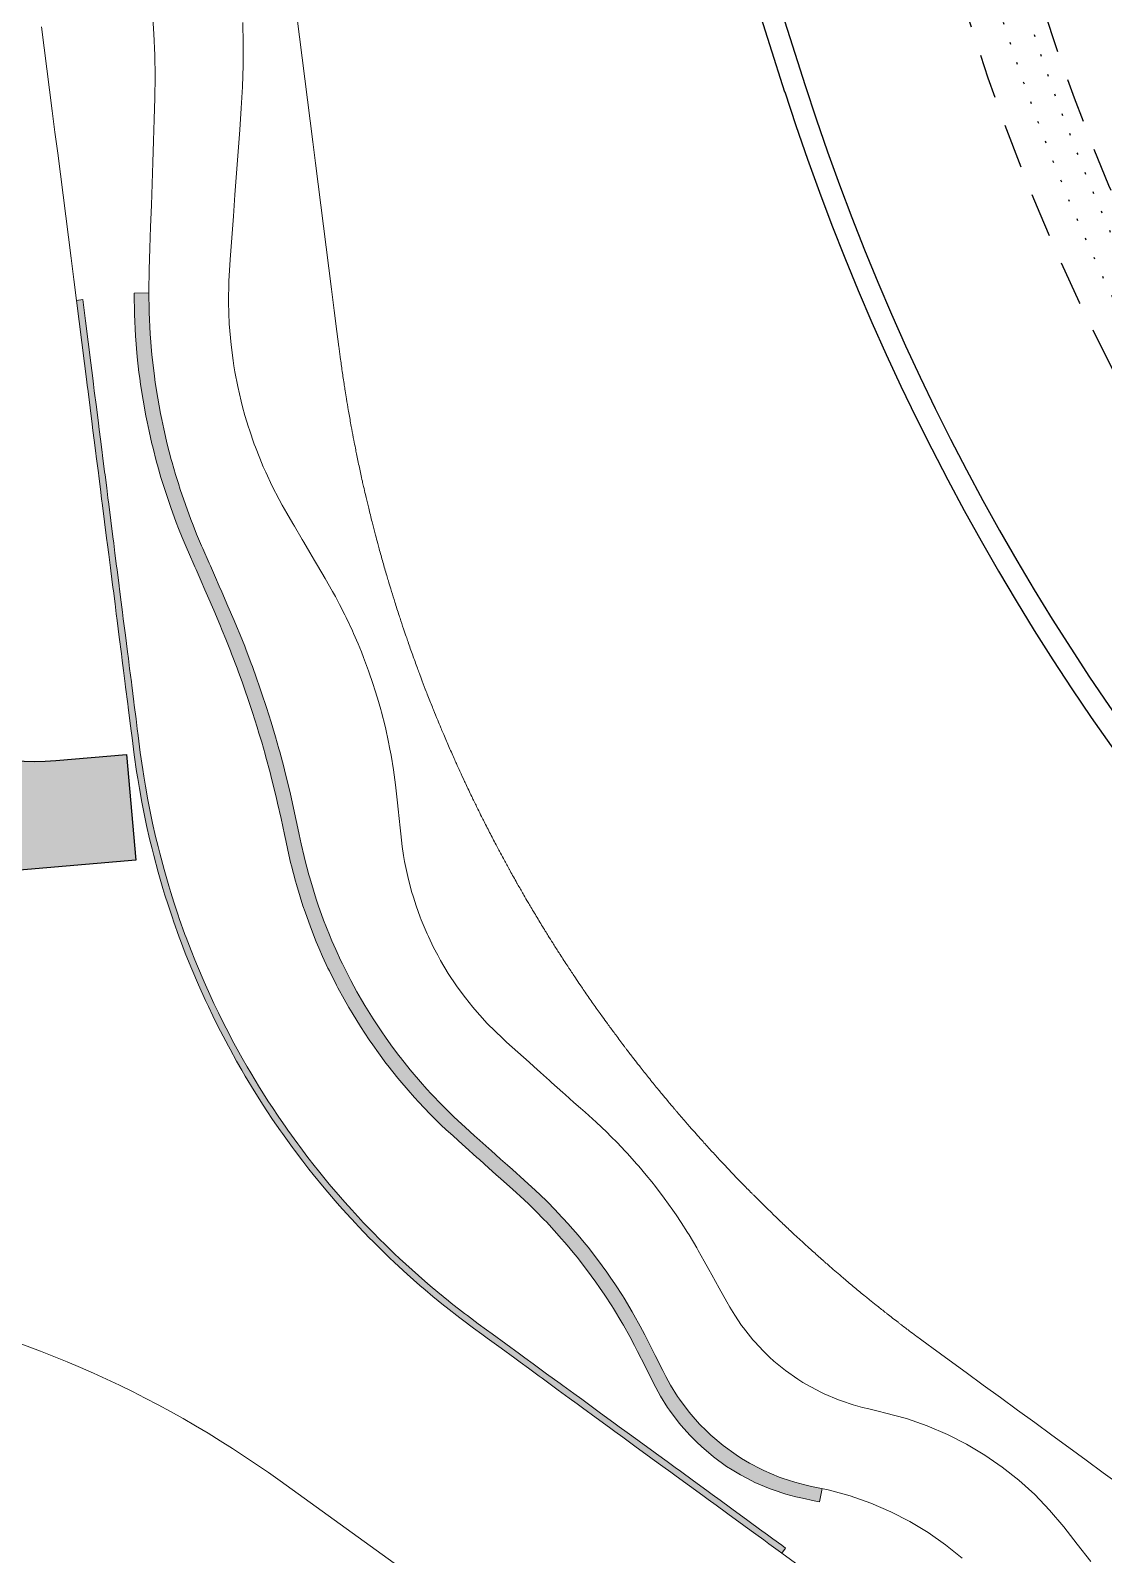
# Model space of a CAD drawing. Header units: metres. Extents: x 305482 to 305978, y 6275861 to 6276842.
# Drawn here: x 305807.2 to 305857.8, y 6276587.9 to 6276659.7 of the extents above; entities that cross this region are included whole.
import ezdxf

# ---------------------------------------------------------------- set-up
doc = ezdxf.new("R2010")
doc.units = ezdxf.units.M
doc.header["$LTSCALE"] = 0.7
doc.linetypes.add('Dash', pattern=[5, 3, -2])
doc.linetypes.add('DOT', pattern=[6.35, 0, -6.35])
for name, color, linetype in [('_User Miscellaneous10', 8, 'Continuous'), ('_User Miscellaneous3', 11, 'Continuous'), ('_User Miscellaneous9', 8, 'Continuous'), ('Cadastre Developer_SP_NEW', 4, 'Continuous'), ('Cadastre Roads_SP_NEW', 8, 'Continuous')]:
    doc.layers.add(name, color=color, linetype=linetype)

msp = doc.modelspace()

# ---------------------------------------------------------------- hatches: boundary and pattern name
at = {"layer": '_User Miscellaneous10'}
h = msp.add_hatch(color=256, dxfattribs=at)
h.dxf.hatch_style = 1
h.paths.add_polyline_path([(305812.724, 6276623.324), (305812.693, 6276623.482), (305812.579, 6276624.115), (305812.501, 6276624.592), (305812.451, 6276624.91), (305812.339, 6276625.708), (305812.238, 6276626.505), (305812.197, 6276626.824), (305812.137, 6276627.3), (305812.056, 6276627.933), (305812.036, 6276628.092), (305811.936, 6276628.88), (305811.916, 6276629.038), (305811.836, 6276629.666), (305811.776, 6276630.137), (305811.736, 6276630.45), (305811.636, 6276631.231), (305811.537, 6276632.01), (305811.498, 6276632.32), (305811.439, 6276632.786), (305811.36, 6276633.406), (305811.34, 6276633.561), (305811.242, 6276634.334), (305811.222, 6276634.488), (305811.144, 6276635.105), (305811.085, 6276635.567), (305811.046, 6276635.875), (305810.948, 6276636.643), (305810.85, 6276637.411), (305810.811, 6276637.717), (305810.753, 6276638.177), (305810.675, 6276638.789), (305810.655, 6276638.942), (305810.558, 6276639.706), (305810.539, 6276639.859), (305810.461, 6276640.47), (305810.403, 6276640.928), (305810.364, 6276641.233), (305810.267, 6276641.996), (305810.17, 6276642.758), (305810.131, 6276643.063), (305810.095, 6276643.346), (305810.002, 6276644.075), (305809.876, 6276645.067), (305809.75, 6276646.059), (305809.624, 6276647.051), (305809.326, 6276647.013), (305809.452, 6276646.021), (305809.578, 6276645.029), (305809.705, 6276644.037), (305809.797, 6276643.308), (305809.833, 6276643.024), (305809.872, 6276642.718), (305809.97, 6276641.953), (305810.067, 6276641.187), (305810.106, 6276640.881), (305810.165, 6276640.421), (305810.243, 6276639.808), (305810.262, 6276639.655), (305810.36, 6276638.888), (305810.379, 6276638.734), (305810.458, 6276638.12), (305810.516, 6276637.658), (305810.555, 6276637.351), (305810.653, 6276636.581), (305810.751, 6276635.809), (305810.791, 6276635.5), (305810.85, 6276635.037), (305810.929, 6276634.417), (305810.948, 6276634.263), (305811.047, 6276633.487), (305811.067, 6276633.331), (305811.146, 6276632.709), (305811.205, 6276632.242), (305811.245, 6276631.929), (305811.345, 6276631.148), (305811.444, 6276630.364), (305811.484, 6276630.05), (305811.544, 6276629.578), (305811.625, 6276628.947), (305811.645, 6276628.789), (305811.746, 6276627.997), (305811.766, 6276627.838), (305811.847, 6276627.202), (305811.907, 6276626.724), (305811.948, 6276626.405), (305812.05, 6276625.604), (305812.164, 6276624.804), (305812.214, 6276624.485), (305812.294, 6276624.007), (305812.409, 6276623.371), (305812.439, 6276623.213), (305812.601, 6276622.422), (305812.635, 6276622.264), (305812.779, 6276621.634), (305812.893, 6276621.163), (305812.972, 6276620.85), (305813.181, 6276620.071), (305813.406, 6276619.296), (305813.5, 6276618.987), (305813.647, 6276618.526), (305813.85, 6276617.914), (305813.902, 6276617.761), (305814.173, 6276617.001), (305814.23, 6276616.85), (305814.46, 6276616.247), (305814.639, 6276615.798), (305814.761, 6276615.499), (305815.078, 6276614.758), (305815.409, 6276614.023), (305815.546, 6276613.731), (305815.755, 6276613.295), (305816.043, 6276612.717), (305816.116, 6276612.574), (305816.491, 6276611.86), (305816.568, 6276611.718), (305816.88, 6276611.154), (305817.121, 6276610.734), (305817.284, 6276610.456), (305817.702, 6276609.767), (305818.133, 6276609.086), (305818.309, 6276608.816), (305818.578, 6276608.413), (305818.944, 6276607.882), (305819.036, 6276607.75), (305819.508, 6276607.096), (305819.604, 6276606.967), (305819.993, 6276606.452), (305820.29, 6276606.07), (305820.491, 6276605.818), (305821.001, 6276605.194), (305821.524, 6276604.58), (305821.737, 6276604.337), (305822.06, 6276603.977), (305822.497, 6276603.502), (305822.607, 6276603.384), (305823.167, 6276602.803), (305823.28, 6276602.688), (305823.738, 6276602.233), (305824.086, 6276601.896), (305824.32, 6276601.674), (305824.914, 6276601.128), (305825.519, 6276600.593), (305825.764, 6276600.383), (305826.135, 6276600.071), (305826.635, 6276599.662), (305826.761, 6276599.56), (305827.397, 6276599.063), (305827.526, 6276598.965), (305828.044, 6276598.579), (305828.435, 6276598.293), (305828.696, 6276598.103), (305829.345, 6276597.629), (305829.992, 6276597.157), (305830.25, 6276596.969), (305830.636, 6276596.687), (305831.15, 6276596.312), (305831.278, 6276596.218), (305831.919, 6276595.751), (305832.046, 6276595.658), (305832.557, 6276595.285), (305832.939, 6276595.007), (305833.193, 6276594.821), (305833.828, 6276594.358), (305834.461, 6276593.896), (305834.714, 6276593.712), (305835.093, 6276593.435), (305835.597, 6276593.067), (305835.723, 6276592.975), (305836.352, 6276592.516), (305836.478, 6276592.424), (305836.98, 6276592.058), (305837.356, 6276591.783), (305837.607, 6276591.6), (305838.233, 6276591.144), (305838.858, 6276590.687), (305839.108, 6276590.505), (305839.483, 6276590.231), (305839.982, 6276589.867), (305840.107, 6276589.776), (305840.731, 6276589.321), (305840.856, 6276589.23), (305841.354, 6276588.866), (305841.728, 6276588.593), (305841.978, 6276588.411), (305842.405, 6276588.1), (305842.586, 6276587.967), (305842.763, 6276588.209), (305842.582, 6276588.342), (305842.156, 6276588.652), (305841.908, 6276588.834), (305841.535, 6276589.106), (305841.038, 6276589.468), (305840.914, 6276589.559), (305840.293, 6276590.012), (305840.168, 6276590.103), (305839.671, 6276590.466), (305839.297, 6276590.738), (305839.048, 6276590.92), (305838.425, 6276591.375), (305837.802, 6276591.83), (305837.552, 6276592.012), (305837.177, 6276592.286), (305836.676, 6276592.651), (305836.551, 6276592.742), (305835.925, 6276593.199), (305835.799, 6276593.291), (305835.297, 6276593.658), (305834.919, 6276593.933), (305834.667, 6276594.117), (305834.037, 6276594.577), (305833.404, 6276595.039), (305833.151, 6276595.223), (305832.77, 6276595.501), (305832.262, 6276595.872), (305832.134, 6276595.965), (305831.496, 6276596.431), (305831.369, 6276596.524), (305830.857, 6276596.897), (305830.472, 6276597.178), (305830.215, 6276597.366), (305829.57, 6276597.836), (305828.923, 6276598.308), (305828.664, 6276598.497), (305828.274, 6276598.782), (305827.757, 6276599.166), (305827.629, 6276599.264), (305826.994, 6276599.759), (305826.868, 6276599.859), (305826.369, 6276600.266), (305825.999, 6276600.577), (305825.755, 6276600.786), (305825.151, 6276601.318), (305824.559, 6276601.862), (305824.325, 6276602.083), (305823.978, 6276602.418), (305823.521, 6276602.871), (305823.408, 6276602.985), (305822.85, 6276603.564), (305822.74, 6276603.681), (305822.304, 6276604.154), (305821.982, 6276604.513), (305821.77, 6276604.755), (305821.248, 6276605.366), (305820.739, 6276605.988), (305820.539, 6276606.24), (305820.243, 6276606.62), (305819.855, 6276607.132), (305819.759, 6276607.262), (305819.289, 6276607.913), (305819.196, 6276608.044), (305818.832, 6276608.574), (305818.564, 6276608.974), (305818.388, 6276609.243), (305817.958, 6276609.922), (305817.542, 6276610.609), (305817.38, 6276610.886), (305817.14, 6276611.304), (305816.829, 6276611.866), (305816.752, 6276612.008), (305816.379, 6276612.719), (305816.306, 6276612.862), (305816.019, 6276613.437), (305815.811, 6276613.872), (305815.675, 6276614.163), (305815.345, 6276614.896), (305815.03, 6276615.635), (305814.908, 6276615.932), (305814.73, 6276616.38), (305814.501, 6276616.981), (305814.445, 6276617.132), (305814.175, 6276617.889), (305814.123, 6276618.041), (305813.921, 6276618.652), (305813.776, 6276619.112), (305813.682, 6276619.419), (305813.459, 6276620.192), (305813.252, 6276620.969), (305813.173, 6276621.281), (305813.06, 6276621.75), (305812.918, 6276622.378), (305812.884, 6276622.535)])
h = msp.add_hatch(color=256, dxfattribs=at)
h.dxf.hatch_style = 1
h.paths.add_polyline_path([(305818.715, 6276626.442), (305818.59, 6276626.862), (305818.506, 6276627.14), (305818.287, 6276627.834), (305818.058, 6276628.524), (305817.964, 6276628.799), (305817.82, 6276629.211), (305817.622, 6276629.758), (305817.571, 6276629.894), (305817.312, 6276630.575), (305817.259, 6276630.711), (305817.043, 6276631.253), (305816.876, 6276631.659), (305816.763, 6276631.929), (305816.472, 6276632.604), (305816.176, 6276633.28), (305816.058, 6276633.55), (305815.88, 6276633.957), (305815.642, 6276634.5), (305815.583, 6276634.636), (305815.284, 6276635.317), (305815.225, 6276635.454), (305814.993, 6276636.003), (305814.826, 6276636.417), (305814.718, 6276636.695), (305814.462, 6276637.393), (305814.222, 6276638.096), (305814.132, 6276638.379), (305814.001, 6276638.805), (305813.836, 6276639.375), (305813.797, 6276639.518), (305813.611, 6276640.236), (305813.575, 6276640.38), (305813.442, 6276640.959), (305813.35, 6276641.394), (305813.292, 6276641.684), (305813.16, 6276642.414), (305813.045, 6276643.146), (305813.005, 6276643.439), (305812.97, 6276643.712), (305812.888, 6276644.442), (305812.806, 6276645.44), (305812.757, 6276646.442), (305812.743, 6276647.37), (305812.047, 6276647.36), (305812.062, 6276646.354), (305812.111, 6276645.352), (305812.194, 6276644.354), (305812.275, 6276643.624), (305812.311, 6276643.348), (305812.352, 6276643.052), (305812.467, 6276642.314), (305812.6, 6276641.578), (305812.658, 6276641.284), (305812.751, 6276640.845), (305812.886, 6276640.262), (305812.921, 6276640.117), (305813.108, 6276639.392), (305813.148, 6276639.248), (305813.313, 6276638.672), (305813.445, 6276638.242), (305813.536, 6276637.957), (305813.777, 6276637.247), (305814.035, 6276636.542), (305814.143, 6276636.262), (305814.311, 6276635.844), (305814.544, 6276635.29), (305814.604, 6276635.152), (305814.904, 6276634.464), (305814.964, 6276634.327), (305815.203, 6276633.778), (305815.382, 6276633.368), (305815.501, 6276633.095), (305815.798, 6276632.413), (305816.091, 6276631.732), (305816.205, 6276631.459), (305816.373, 6276631.049), (305816.591, 6276630.502), (305816.645, 6276630.364), (305816.905, 6276629.678), (305816.956, 6276629.54), (305817.156, 6276628.988), (305817.302, 6276628.573), (305817.397, 6276628.295), (305817.628, 6276627.599), (305817.849, 6276626.898), (305817.934, 6276626.617), (305818.06, 6276626.194), (305818.222, 6276625.627), (305818.262, 6276625.484), (305818.454, 6276624.77), (305818.491, 6276624.626), (305818.636, 6276624.049), (305818.741, 6276623.614), (305818.809, 6276623.322), (305818.972, 6276622.589), (305819.131, 6276621.85), (305819.194, 6276621.554), (305819.29, 6276621.108), (305819.425, 6276620.516), (305819.461, 6276620.369), (305819.654, 6276619.637), (305819.695, 6276619.491), (305819.868, 6276618.912), (305820.007, 6276618.48), (305820.104, 6276618.195), (305820.36, 6276617.486), (305820.637, 6276616.786), (305820.753, 6276616.509), (305820.934, 6276616.095), (305821.186, 6276615.55), (305821.251, 6276615.414), (305821.588, 6276614.743), (305821.657, 6276614.61), (305821.944, 6276614.083), (305822.167, 6276613.692), (305822.32, 6276613.433), (305822.715, 6276612.795), (305823.128, 6276612.169), (305823.299, 6276611.922), (305823.561, 6276611.555), (305823.92, 6276611.072), (305824.011, 6276610.953), (305824.48, 6276610.365), (305824.576, 6276610.249), (305824.966, 6276609.79), (305825.266, 6276609.451), (305825.47, 6276609.229), (305825.991, 6276608.682), (305826.53, 6276608.15), (305826.75, 6276607.942), (305827.085, 6276607.634), (305827.536, 6276607.228), (305827.649, 6276607.127), (305828.21, 6276606.623), (305828.323, 6276606.522), (305828.77, 6276606.12), (305829.105, 6276605.82), (305829.328, 6276605.619), (305829.884, 6276605.12), (305830.434, 6276604.619), (305830.649, 6276604.415), (305830.967, 6276604.106), (305831.38, 6276603.686), (305831.482, 6276603.58), (305831.98, 6276603.041), (305832.078, 6276602.931), (305832.462, 6276602.488), (305832.744, 6276602.149), (305832.929, 6276601.921), (305833.38, 6276601.339), (305833.817, 6276600.741), (305833.987, 6276600.498), (305834.238, 6276600.127), (305834.565, 6276599.624), (305834.645, 6276599.496), (305835.037, 6276598.846), (305835.114, 6276598.713), (305835.415, 6276598.176), (305835.634, 6276597.763), (305835.777, 6276597.484), (305836.133, 6276596.78), (305836.492, 6276596.071), (305836.637, 6276595.786), (305836.867, 6276595.372), (305837.199, 6276594.842), (305837.286, 6276594.714), (305837.748, 6276594.099), (305837.845, 6276593.982), (305838.25, 6276593.526), (305838.57, 6276593.203), (305838.791, 6276592.996), (305839.368, 6276592.507), (305839.981, 6276592.063), (305840.236, 6276591.897), (305840.629, 6276591.663), (305841.172, 6276591.377), (305841.311, 6276591.31), (305842.028, 6276591.006), (305842.175, 6276590.951), (305842.779, 6276590.754), (305843.246, 6276590.629), (305843.565, 6276590.557), (305844.114, 6276590.442), (305844.353, 6276590.388), (305844.482, 6276591.017), (305843.981, 6276591.12), (305843.665, 6276591.19), (305843.2, 6276591.312), (305842.601, 6276591.507), (305842.455, 6276591.561), (305841.743, 6276591.861), (305841.605, 6276591.927), (305841.066, 6276592.21), (305840.677, 6276592.441), (305840.424, 6276592.605), (305839.816, 6276593.045), (305839.243, 6276593.529), (305839.025, 6276593.735), (305838.708, 6276594.056), (305838.307, 6276594.507), (305838.211, 6276594.625), (305837.754, 6276595.235), (305837.668, 6276595.362), (305837.34, 6276595.888), (305837.113, 6276596.3), (305836.969, 6276596.582), (305836.616, 6276597.287), (305836.264, 6276597.986), (305836.123, 6276598.264), (305835.907, 6276598.673), (305835.61, 6276599.207), (305835.534, 6276599.339), (305835.147, 6276599.984), (305835.067, 6276600.111), (305834.744, 6276600.611), (305834.496, 6276600.978), (305834.327, 6276601.22), (305833.895, 6276601.813), (305833.449, 6276602.39), (305833.266, 6276602.616), (305832.986, 6276602.952), (305832.605, 6276603.391), (305832.509, 6276603.5), (305832.015, 6276604.034), (305831.914, 6276604.139), (305831.504, 6276604.555), (305831.189, 6276604.861), (305830.976, 6276605.063), (305830.43, 6276605.559), (305829.878, 6276606.053), (305829.657, 6276606.251), (305829.324, 6276606.548), (305828.88, 6276606.946), (305828.768, 6276607.045), (305828.211, 6276607.544), (305828.099, 6276607.645), (305827.651, 6276608.046), (305827.318, 6276608.35), (305827.099, 6276608.557), (305826.565, 6276609.083), (305826.048, 6276609.624), (305825.846, 6276609.845), (305825.547, 6276610.18), (305825.16, 6276610.634), (305825.065, 6276610.749), (305824.6, 6276611.332), (305824.509, 6276611.45), (305824.153, 6276611.928), (305823.893, 6276612.292), (305823.724, 6276612.536), (305823.314, 6276613.157), (305822.922, 6276613.79), (305822.771, 6276614.046), (305822.55, 6276614.433), (305822.266, 6276614.956), (305822.197, 6276615.088), (305821.863, 6276615.753), (305821.799, 6276615.887), (305821.549, 6276616.428), (305821.371, 6276616.838), (305821.255, 6276617.113), (305820.982, 6276617.807), (305820.729, 6276618.51), (305820.633, 6276618.793), (305820.496, 6276619.221), (305820.326, 6276619.796), (305820.285, 6276619.94), (305820.095, 6276620.666), (305820.06, 6276620.812), (305819.927, 6276621.4), (305819.833, 6276621.841), (305819.77, 6276622.135), (305819.614, 6276622.868), (305819.454, 6276623.595), (305819.387, 6276623.884), (305819.283, 6276624.316), (305819.14, 6276624.888), (305819.103, 6276625.03), (305818.914, 6276625.739), (305818.875, 6276625.88)])
h = msp.add_hatch(dxfattribs=at)
h.set_pattern_fill('AR-CONC', color=256, scale=0.01)
h.set_pattern_definition([(50, (305748.986, 6276607.0237), (1.821847, -0.15939), [0.1905, -2.0955]), (355, (305748.986, 6276607.0237), (-0.352434, 1.91057), [0.1524, -1.676406]), (100.4514, (305749.1379, 6276607.0104), (1.469412, 1.751178), [0.1619, -1.780902]), (46.1842, (305748.986, 6276607.5317), (2.71079, -0.42042), [0.28575, -3.14325]), (96.6356, (305749.212, 6276607.4967), (2.37404, 2.47426), [0.24285, -2.67136]), (351.184, (305748.986, 6276607.5317), (2.37404, 2.47426), [0.2286, -2.5146]), (21, (305749.24, 6276607.4047), (1.516144, -1.022652), [0.1905, -2.0955]), (326, (305749.24, 6276607.4047), (0.61802, 1.84188), [0.1524, -1.6764]), (71.4514, (305749.3664, 6276607.3195), (2.134164, 0.819228), [0.1619, -1.7809]), (37.5, (305748.98605, 6276607.0237), (0.030886, 0.8455504), [0, -1.65608, 0, -1.7018, 0, -1.68275]), (7.5, (305748.98605, 6276607.0237), (0.668197, 1.001806), [0, -0.97028, 0, -1.61798, 0, -0.64135]), (327.5, (305748.41963, 6276607.0237), (1.355906, -0.0572874), [0, -0.635, 0, -1.9812, 0, -2.6289]), (317.5, (305748.1656, 6276607.0237), (1.481292, 0.254265), [0, -0.8255, 0, -1.31572, 0, -1.8669])])
edge = h.paths.add_edge_path()
edge.add_line((305797.295, 6276637.116), (305797.526, 6276634.427))
edge.add_arc((305807.489, 6276635.287), 10, 184.92826, 274.92826)
edge.add_line((305808.349, 6276625.323), (305811.692, 6276625.612))
edge.add_line((305811.692, 6276625.612), (305812.121, 6276620.63))
edge.add_line((305812.121, 6276620.63), (305803.718, 6276619.906))
edge.add_line((305803.718, 6276619.906), (305797.43, 6276615.852))
edge.add_arc((305786.304, 6276622.905), 13.173, 272.59881, 327.6275, ccw=False)
edge.add_line((305786.902, 6276609.746), (305758.93, 6276608.476))
edge.add_line((305758.93, 6276608.476), (305748.986, 6276607.024))
edge.add_line((305748.986, 6276607.024), (305748.714, 6276613.018))
edge.add_line((305748.714, 6276613.018), (305758.749, 6276612.472))
edge.add_line((305758.749, 6276612.472), (305780.726, 6276613.47))
edge.add_line((305780.726, 6276613.47), (305787.104, 6276614.575))
edge.add_arc((305785.62, 6276623.13), 8.683, 279.83577, 306.65286)
edge.add_arc((305786.576, 6276621.743), 7, 307.15774, 364.92826)
edge.add_line((305793.55, 6276622.345), (305792.3, 6276636.833))
edge.add_line((305792.3, 6276636.833), (305797.295, 6276637.116))

# ---------------------------------------------------------------- linework, layer by layer
at = {"layer": '_User Miscellaneous10', "linetype": 'Continuous', "lineweight": 0, "flags": 128}
for points in [[(305851.089, 6276587.744), (305850.307, 6276588.369), (305849.486, 6276588.941), (305848.626, 6276589.458), (305847.725, 6276589.92), (305846.783, 6276590.326), (305845.798, 6276590.671), (305844.766, 6276590.953), (305844.765, 6276590.954), (305844.527, 6276591.008), (305843.981, 6276591.12), (305843.665, 6276591.19), (305843.2, 6276591.312), (305842.601, 6276591.507), (305842.455, 6276591.561), (305841.743, 6276591.861), (305841.605, 6276591.927), (305841.066, 6276592.21), (305840.677, 6276592.441), (305840.424, 6276592.605), (305839.816, 6276593.045), (305839.243, 6276593.529), (305839.025, 6276593.735), (305838.708, 6276594.056), (305838.307, 6276594.507), (305838.211, 6276594.625), (305837.754, 6276595.235), (305837.668, 6276595.362), (305837.34, 6276595.888), (305837.113, 6276596.3), (305836.969, 6276596.582), (305836.616, 6276597.287), (305836.264, 6276597.986), (305836.123, 6276598.264), (305835.907, 6276598.673), (305835.61, 6276599.207), (305835.534, 6276599.339), (305835.147, 6276599.984), (305835.067, 6276600.111), (305834.744, 6276600.611), (305834.496, 6276600.978), (305834.327, 6276601.22), (305833.895, 6276601.813), (305833.449, 6276602.39), (305833.266, 6276602.616), (305832.986, 6276602.952), (305832.605, 6276603.391), (305832.509, 6276603.5), (305832.015, 6276604.034), (305831.914, 6276604.139), (305831.504, 6276604.555), (305831.189, 6276604.861), (305830.976, 6276605.063), (305830.43, 6276605.559), (305829.878, 6276606.053), (305829.657, 6276606.251), (305829.324, 6276606.548), (305828.88, 6276606.946), (305828.768, 6276607.045), (305828.211, 6276607.544), (305828.099, 6276607.645), (305827.651, 6276608.046), (305827.318, 6276608.35), (305827.099, 6276608.557), (305826.565, 6276609.083), (305826.048, 6276609.624), (305825.846, 6276609.845), (305825.547, 6276610.18), (305825.16, 6276610.634), (305825.065, 6276610.749), (305824.6, 6276611.332), (305824.509, 6276611.45), (305824.153, 6276611.928), (305823.893, 6276612.292), (305823.724, 6276612.536), (305823.314, 6276613.157), (305822.922, 6276613.79), (305822.771, 6276614.046), (305822.55, 6276614.433), (305822.266, 6276614.956), (305822.197, 6276615.088), (305821.863, 6276615.753), (305821.799, 6276615.887), (305821.549, 6276616.428), (305821.371, 6276616.838), (305821.255, 6276617.113), (305820.982, 6276617.807), (305820.729, 6276618.51), (305820.633, 6276618.793), (305820.496, 6276619.221), (305820.326, 6276619.796), (305820.285, 6276619.94), (305820.095, 6276620.666), (305820.06, 6276620.812), (305819.927, 6276621.4), (305819.833, 6276621.841), (305819.77, 6276622.135), (305819.614, 6276622.868), (305819.454, 6276623.595), (305819.387, 6276623.884), (305819.283, 6276624.316), (305819.14, 6276624.888), (305819.103, 6276625.03), (305818.914, 6276625.739), (305818.875, 6276625.88), (305818.715, 6276626.442), (305818.59, 6276626.862), (305818.506, 6276627.14), (305818.287, 6276627.834), (305818.058, 6276628.524), (305817.964, 6276628.799), (305817.82, 6276629.211), (305817.622, 6276629.758), (305817.571, 6276629.894), (305817.312, 6276630.575), (305817.259, 6276630.711), (305817.043, 6276631.253), (305816.876, 6276631.659), (305816.763, 6276631.929), (305816.472, 6276632.604), (305816.176, 6276633.28), (305816.058, 6276633.55), (305815.88, 6276633.957), (305815.642, 6276634.5), (305815.583, 6276634.636), (305815.284, 6276635.317), (305815.225, 6276635.454), (305814.993, 6276636.003), (305814.826, 6276636.417), (305814.718, 6276636.695), (305814.462, 6276637.393), (305814.222, 6276638.096), (305814.132, 6276638.379), (305814.001, 6276638.805), (305813.836, 6276639.375), (305813.797, 6276639.518), (305813.611, 6276640.236), (305813.575, 6276640.38), (305813.442, 6276640.959), (305813.35, 6276641.394), (305813.292, 6276641.684), (305813.16, 6276642.414), (305813.045, 6276643.146), (305813.005, 6276643.439), (305812.97, 6276643.712), (305812.888, 6276644.442), (305812.806, 6276645.44), (305812.757, 6276646.442), (305812.741, 6276647.448), (305812.741, 6276647.448), (305812.76, 6276648.458), (305812.793, 6276649.471), (305812.825, 6276650.483), (305812.858, 6276651.495), (305812.891, 6276652.507), (305812.924, 6276653.52), (305812.957, 6276654.532), (305812.99, 6276655.544), (305813.021, 6276656.556), (305813.032, 6276657.566), (305813.018, 6276658.572), (305812.979, 6276659.575), (305812.915, 6276660.575)], [(305843.394, 6276587.378), (305842.586, 6276587.967), (305842.586, 6276587.967), (305842.405, 6276588.1), (305841.978, 6276588.411), (305841.728, 6276588.593), (305841.354, 6276588.866), (305840.856, 6276589.23), (305840.731, 6276589.321), (305840.107, 6276589.776), (305839.982, 6276589.867), (305839.483, 6276590.231), (305839.108, 6276590.505), (305838.858, 6276590.687), (305838.233, 6276591.144), (305837.607, 6276591.6), (305837.356, 6276591.783), (305836.98, 6276592.058), (305836.478, 6276592.424), (305836.352, 6276592.516), (305835.723, 6276592.975), (305835.597, 6276593.067), (305835.093, 6276593.435), (305834.714, 6276593.712), (305834.461, 6276593.896), (305833.828, 6276594.358), (305833.193, 6276594.821), (305832.939, 6276595.007), (305832.557, 6276595.285), (305832.046, 6276595.658), (305831.919, 6276595.751), (305831.278, 6276596.218), (305831.15, 6276596.312), (305830.636, 6276596.687), (305830.25, 6276596.969), (305829.992, 6276597.157), (305829.345, 6276597.629), (305828.696, 6276598.103), (305828.435, 6276598.293), (305828.044, 6276598.579), (305827.526, 6276598.965), (305827.397, 6276599.063), (305826.761, 6276599.56), (305826.635, 6276599.662), (305826.135, 6276600.071), (305825.764, 6276600.383), (305825.519, 6276600.593), (305824.914, 6276601.128), (305824.32, 6276601.674), (305824.086, 6276601.896), (305823.738, 6276602.233), (305823.28, 6276602.688), (305823.167, 6276602.803), (305822.607, 6276603.384), (305822.497, 6276603.502), (305822.06, 6276603.977), (305821.737, 6276604.337), (305821.524, 6276604.58), (305821.001, 6276605.194), (305820.491, 6276605.818), (305820.29, 6276606.07), (305819.993, 6276606.452), (305819.604, 6276606.967), (305819.508, 6276607.096), (305819.036, 6276607.75), (305818.944, 6276607.882), (305818.578, 6276608.413), (305818.309, 6276608.816), (305818.133, 6276609.086), (305817.702, 6276609.767), (305817.284, 6276610.456), (305817.121, 6276610.734), (305816.88, 6276611.154), (305816.568, 6276611.718), (305816.491, 6276611.86), (305816.116, 6276612.574), (305816.043, 6276612.717), (305815.755, 6276613.295), (305815.546, 6276613.731), (305815.409, 6276614.023), (305815.078, 6276614.758), (305814.761, 6276615.499), (305814.639, 6276615.798), (305814.46, 6276616.247), (305814.23, 6276616.85), (305814.173, 6276617.001), (305813.902, 6276617.761), (305813.85, 6276617.914), (305813.647, 6276618.526), (305813.5, 6276618.987), (305813.406, 6276619.296), (305813.181, 6276620.071), (305812.972, 6276620.85), (305812.893, 6276621.163), (305812.779, 6276621.634), (305812.635, 6276622.264), (305812.601, 6276622.422), (305812.439, 6276623.213), (305812.409, 6276623.371), (305812.294, 6276624.007), (305812.214, 6276624.485), (305812.164, 6276624.804), (305812.05, 6276625.604), (305811.948, 6276626.405), (305811.907, 6276626.724), (305811.847, 6276627.202), (305811.766, 6276627.838), (305811.746, 6276627.997), (305811.645, 6276628.789), (305811.625, 6276628.947), (305811.544, 6276629.578), (305811.484, 6276630.05), (305811.444, 6276630.364), (305811.345, 6276631.148), (305811.245, 6276631.929), (305811.205, 6276632.242), (305811.146, 6276632.709), (305811.067, 6276633.331), (305811.047, 6276633.487), (305810.948, 6276634.263), (305810.929, 6276634.417), (305810.85, 6276635.037), (305810.791, 6276635.5), (305810.751, 6276635.809), (305810.653, 6276636.581), (305810.555, 6276637.351), (305810.516, 6276637.658), (305810.458, 6276638.12), (305810.379, 6276638.734), (305810.36, 6276638.888), (305810.262, 6276639.655), (305810.243, 6276639.808), (305810.165, 6276640.421), (305810.106, 6276640.881), (305810.067, 6276641.187), (305809.97, 6276641.953), (305809.872, 6276642.718), (305809.833, 6276643.024), (305809.797, 6276643.308), (305809.705, 6276644.037), (305809.578, 6276645.029), (305809.452, 6276646.021), (305809.326, 6276647.013), (305809.326, 6276647.013), (305809.2, 6276648.005), (305809.073, 6276648.997), (305808.947, 6276649.989), (305808.821, 6276650.981), (305808.695, 6276651.973), (305808.569, 6276652.965), (305808.442, 6276653.957), (305808.316, 6276654.949), (305808.19, 6276655.941), (305808.064, 6276656.933), (305807.937, 6276657.925), (305807.811, 6276658.917), (305807.685, 6276659.909)], [(305857.154, 6276587.573), (305856.513, 6276588.392), (305855.873, 6276589.21), (305855.211, 6276590), (305854.507, 6276590.731), (305853.762, 6276591.407), (305852.978, 6276592.029), (305852.154, 6276592.597), (305851.291, 6276593.111), (305850.388, 6276593.569), (305849.443, 6276593.97), (305848.454, 6276594.312), (305847.42, 6276594.591), (305847.419, 6276594.591), (305847.184, 6276594.649), (305846.683, 6276594.772), (305846.39, 6276594.844), (305845.955, 6276594.963), (305845.393, 6276595.148), (305845.255, 6276595.199), (305844.585, 6276595.481), (305844.455, 6276595.543), (305843.946, 6276595.807), (305843.577, 6276596.022), (305843.337, 6276596.174), (305842.758, 6276596.581), (305842.211, 6276597.027), (305842.001, 6276597.217), (305841.697, 6276597.511), (305841.309, 6276597.925), (305841.216, 6276598.033), (305840.77, 6276598.591), (305840.685, 6276598.707), (305840.361, 6276599.186), (305840.134, 6276599.56), (305839.99, 6276599.817), (305839.634, 6276600.458), (305839.28, 6276601.095), (305839.139, 6276601.349), (305838.928, 6276601.729), (305838.647, 6276602.232), (305838.576, 6276602.357), (305838.211, 6276602.968), (305838.137, 6276603.088), (305837.834, 6276603.562), (305837.601, 6276603.911), (305837.444, 6276604.14), (305837.04, 6276604.704), (305836.623, 6276605.253), (305836.453, 6276605.469), (305836.193, 6276605.789), (305835.839, 6276606.208), (305835.749, 6276606.312), (305835.29, 6276606.823), (305835.197, 6276606.923), (305834.817, 6276607.321), (305834.525, 6276607.615), (305834.328, 6276607.809), (305833.824, 6276608.285), (305833.305, 6276608.752), (305833.096, 6276608.939), (305832.782, 6276609.219), (305832.363, 6276609.594), (305832.258, 6276609.688), (305831.732, 6276610.159), (305831.627, 6276610.254), (305831.204, 6276610.632), (305830.886, 6276610.916), (305830.674, 6276611.106), (305830.141, 6276611.583), (305829.606, 6276612.062), (305829.393, 6276612.255), (305829.08, 6276612.551), (305828.679, 6276612.957), (305828.581, 6276613.061), (305828.109, 6276613.591), (305828.018, 6276613.7), (305827.664, 6276614.142), (305827.411, 6276614.481), (305827.247, 6276614.711), (305826.858, 6276615.298), (305826.496, 6276615.902), (305826.36, 6276616.149), (305826.164, 6276616.523), (305825.918, 6276617.032), (305825.86, 6276617.161), (305825.586, 6276617.813), (305825.535, 6276617.945), (305825.342, 6276618.48), (305825.211, 6276618.887), (305825.129, 6276619.161), (305824.948, 6276619.856), (305824.799, 6276620.564), (305824.749, 6276620.85), (305824.684, 6276621.284), (305824.616, 6276621.869), (305824.601, 6276622.015), (305824.525, 6276622.745), (305824.51, 6276622.89), (305824.45, 6276623.469), (305824.405, 6276623.902), (305824.371, 6276624.188), (305824.275, 6276624.894), (305824.159, 6276625.588), (305824.108, 6276625.862), (305824.026, 6276626.271), (305823.907, 6276626.811), (305823.875, 6276626.945), (305823.707, 6276627.609), (305823.672, 6276627.741), (305823.522, 6276628.265), (305823.403, 6276628.655), (305823.32, 6276628.914), (305823.1, 6276629.556), (305822.863, 6276630.191), (305822.764, 6276630.444), (305822.609, 6276630.821), (305822.393, 6276631.322), (305822.337, 6276631.446), (305822.046, 6276632.067), (305821.985, 6276632.19), (305821.736, 6276632.683), (305821.54, 6276633.052), (305821.406, 6276633.296), (305821.056, 6276633.906), (305820.697, 6276634.517), (305820.553, 6276634.762), (305820.336, 6276635.131), (305820.046, 6276635.625), (305819.973, 6276635.749), (305819.608, 6276636.369), (305819.535, 6276636.494), (305819.241, 6276636.994), (305819.025, 6276637.371), (305818.886, 6276637.625), (305818.556, 6276638.266), (305818.251, 6276638.915), (305818.135, 6276639.177), (305817.97, 6276639.572), (305817.762, 6276640.104), (305817.713, 6276640.237), (305817.481, 6276640.909), (305817.437, 6276641.044), (305817.273, 6276641.587), (305817.161, 6276641.996), (305817.09, 6276642.27), (305816.932, 6276642.958), (305816.798, 6276643.651), (305816.751, 6276643.929), (305816.711, 6276644.188), (305816.617, 6276644.917), (305816.533, 6276645.914), (305816.498, 6276646.918), (305816.514, 6276647.928), (305816.514, 6276647.928), (305816.579, 6276648.944), (305816.653, 6276649.962), (305816.728, 6276650.979), (305816.802, 6276651.997), (305816.877, 6276653.015), (305816.952, 6276654.032), (305817.026, 6276655.05), (305817.1, 6276656.067), (305817.156, 6276657.082), (305817.186, 6276658.094), (305817.19, 6276659.103), (305817.169, 6276660.108)], [(305809.624, 6276647.051), (305809.326, 6276647.013)], [(305842.763, 6276588.209), (305842.582, 6276588.342), (305842.156, 6276588.652), (305841.908, 6276588.834), (305841.535, 6276589.106), (305841.038, 6276589.468), (305840.914, 6276589.559), (305840.293, 6276590.012), (305840.168, 6276590.103), (305839.671, 6276590.466), (305839.297, 6276590.738), (305839.048, 6276590.92), (305838.425, 6276591.375), (305837.802, 6276591.83), (305837.552, 6276592.012), (305837.177, 6276592.286), (305836.676, 6276592.651), (305836.551, 6276592.742), (305835.925, 6276593.199), (305835.799, 6276593.291), (305835.297, 6276593.658), (305834.919, 6276593.933), (305834.667, 6276594.117), (305834.037, 6276594.577), (305833.404, 6276595.039), (305833.151, 6276595.223), (305832.77, 6276595.501), (305832.262, 6276595.872), (305832.134, 6276595.965), (305831.496, 6276596.431), (305831.369, 6276596.524), (305830.857, 6276596.897), (305830.472, 6276597.178), (305830.215, 6276597.366), (305829.57, 6276597.836), (305828.923, 6276598.308), (305828.664, 6276598.497), (305828.274, 6276598.782), (305827.757, 6276599.166), (305827.629, 6276599.264), (305826.994, 6276599.759), (305826.868, 6276599.859), (305826.369, 6276600.266), (305825.999, 6276600.577), (305825.755, 6276600.786), (305825.151, 6276601.318), (305824.559, 6276601.862), (305824.325, 6276602.083), (305823.978, 6276602.418), (305823.521, 6276602.871), (305823.408, 6276602.985), (305822.85, 6276603.564), (305822.74, 6276603.681), (305822.304, 6276604.154), (305821.982, 6276604.513), (305821.77, 6276604.755), (305821.248, 6276605.366), (305820.739, 6276605.988), (305820.539, 6276606.24), (305820.243, 6276606.62), (305819.855, 6276607.132), (305819.759, 6276607.262), (305819.289, 6276607.913), (305819.196, 6276608.044), (305818.832, 6276608.574), (305818.564, 6276608.974), (305818.388, 6276609.243), (305817.958, 6276609.922), (305817.542, 6276610.609), (305817.38, 6276610.886), (305817.14, 6276611.304), (305816.829, 6276611.866), (305816.752, 6276612.008), (305816.379, 6276612.719), (305816.306, 6276612.862), (305816.019, 6276613.437), (305815.811, 6276613.872), (305815.675, 6276614.163), (305815.345, 6276614.896), (305815.03, 6276615.635), (305814.908, 6276615.932), (305814.73, 6276616.38), (305814.501, 6276616.981), (305814.445, 6276617.132), (305814.175, 6276617.889), (305814.123, 6276618.041), (305813.921, 6276618.652), (305813.776, 6276619.112), (305813.682, 6276619.419), (305813.459, 6276620.192), (305813.252, 6276620.969), (305813.173, 6276621.281), (305813.06, 6276621.75), (305812.918, 6276622.378), (305812.884, 6276622.535), (305812.724, 6276623.324), (305812.693, 6276623.482), (305812.579, 6276624.115), (305812.501, 6276624.592), (305812.451, 6276624.91), (305812.339, 6276625.708), (305812.238, 6276626.505), (305812.197, 6276626.824), (305812.137, 6276627.3), (305812.056, 6276627.933), (305812.036, 6276628.092), (305811.936, 6276628.88), (305811.916, 6276629.038), (305811.836, 6276629.666), (305811.776, 6276630.137), (305811.736, 6276630.45), (305811.636, 6276631.231), (305811.537, 6276632.01), (305811.498, 6276632.32), (305811.439, 6276632.786), (305811.36, 6276633.406), (305811.34, 6276633.561), (305811.242, 6276634.334), (305811.222, 6276634.488), (305811.144, 6276635.105), (305811.085, 6276635.567), (305811.046, 6276635.875), (305810.948, 6276636.643), (305810.85, 6276637.411), (305810.811, 6276637.717), (305810.753, 6276638.177), (305810.675, 6276638.789), (305810.655, 6276638.942), (305810.558, 6276639.706), (305810.539, 6276639.859), (305810.461, 6276640.47), (305810.403, 6276640.928), (305810.364, 6276641.233), (305810.267, 6276641.996), (305810.17, 6276642.758), (305810.131, 6276643.063), (305810.095, 6276643.346), (305810.002, 6276644.075), (305809.876, 6276645.067), (305809.75, 6276646.059), (305809.624, 6276647.051)], [(305812.047, 6276647.36), (305812.743, 6276647.37)], [(305844.353, 6276590.388), (305844.114, 6276590.442), (305843.565, 6276590.557), (305843.246, 6276590.629), (305842.779, 6276590.754), (305842.175, 6276590.951), (305842.028, 6276591.006), (305841.311, 6276591.31), (305841.172, 6276591.377), (305840.629, 6276591.663), (305840.236, 6276591.897), (305839.981, 6276592.063), (305839.368, 6276592.507), (305838.791, 6276592.996), (305838.57, 6276593.203), (305838.25, 6276593.526), (305837.845, 6276593.982), (305837.748, 6276594.099), (305837.286, 6276594.714), (305837.199, 6276594.842), (305836.867, 6276595.372), (305836.637, 6276595.786), (305836.492, 6276596.071), (305836.133, 6276596.78), (305835.777, 6276597.484), (305835.634, 6276597.763), (305835.415, 6276598.176), (305835.114, 6276598.713), (305835.037, 6276598.846), (305834.645, 6276599.496), (305834.565, 6276599.624), (305834.238, 6276600.127), (305833.987, 6276600.498), (305833.817, 6276600.741), (305833.38, 6276601.339), (305832.929, 6276601.921), (305832.744, 6276602.149), (305832.462, 6276602.488), (305832.078, 6276602.931), (305831.98, 6276603.041), (305831.482, 6276603.58), (305831.38, 6276603.686), (305830.967, 6276604.106), (305830.649, 6276604.415), (305830.434, 6276604.619), (305829.884, 6276605.12), (305829.328, 6276605.619), (305829.105, 6276605.82), (305828.77, 6276606.12), (305828.323, 6276606.522), (305828.21, 6276606.623), (305827.649, 6276607.127), (305827.536, 6276607.228), (305827.085, 6276607.634), (305826.75, 6276607.942), (305826.53, 6276608.15), (305825.991, 6276608.682), (305825.47, 6276609.229), (305825.266, 6276609.451), (305824.966, 6276609.79), (305824.576, 6276610.249), (305824.48, 6276610.365), (305824.011, 6276610.953), (305823.92, 6276611.072), (305823.561, 6276611.555), (305823.299, 6276611.922), (305823.128, 6276612.169), (305822.715, 6276612.795), (305822.32, 6276613.433), (305822.167, 6276613.692), (305821.944, 6276614.083), (305821.657, 6276614.61), (305821.588, 6276614.743), (305821.251, 6276615.414), (305821.186, 6276615.55), (305820.934, 6276616.095), (305820.753, 6276616.509), (305820.637, 6276616.786), (305820.36, 6276617.486), (305820.104, 6276618.195), (305820.007, 6276618.48), (305819.868, 6276618.912), (305819.695, 6276619.491), (305819.654, 6276619.637), (305819.461, 6276620.369), (305819.425, 6276620.516), (305819.29, 6276621.108), (305819.194, 6276621.554), (305819.131, 6276621.85), (305818.972, 6276622.589), (305818.809, 6276623.322), (305818.741, 6276623.614), (305818.636, 6276624.049), (305818.491, 6276624.626), (305818.454, 6276624.77), (305818.262, 6276625.484), (305818.222, 6276625.627), (305818.06, 6276626.194), (305817.934, 6276626.617), (305817.849, 6276626.898), (305817.628, 6276627.599), (305817.397, 6276628.295), (305817.302, 6276628.573), (305817.156, 6276628.988), (305816.956, 6276629.54), (305816.905, 6276629.678), (305816.645, 6276630.364), (305816.591, 6276630.502), (305816.373, 6276631.049), (305816.205, 6276631.459), (305816.091, 6276631.732), (305815.798, 6276632.413), (305815.501, 6276633.095), (305815.382, 6276633.368), (305815.203, 6276633.778), (305814.964, 6276634.327), (305814.904, 6276634.464), (305814.604, 6276635.152), (305814.544, 6276635.29), (305814.311, 6276635.844), (305814.143, 6276636.262), (305814.035, 6276636.542), (305813.777, 6276637.247), (305813.536, 6276637.957), (305813.445, 6276638.242), (305813.313, 6276638.672), (305813.148, 6276639.248), (305813.108, 6276639.392), (305812.921, 6276640.117), (305812.886, 6276640.262), (305812.751, 6276640.845), (305812.658, 6276641.284), (305812.6, 6276641.578), (305812.467, 6276642.314), (305812.352, 6276643.052), (305812.311, 6276643.348), (305812.275, 6276643.624), (305812.194, 6276644.354), (305812.111, 6276645.352), (305812.062, 6276646.354), (305812.047, 6276647.36)], [(305844.353, 6276590.388), (305844.482, 6276591.017)], [(305842.763, 6276588.209), (305842.586, 6276587.967)]]:
    msp.add_lwpolyline(points, dxfattribs=at)
msp.add_lwpolyline([(305858.546, 6276591.177), (305857.738, 6276591.766), (305856.93, 6276592.356), (305856.122, 6276592.945), (305855.314, 6276593.535), (305854.507, 6276594.124), (305853.699, 6276594.714), (305852.891, 6276595.303), (305852.083, 6276595.893), (305851.275, 6276596.482), (305850.467, 6276597.071), (305849.66, 6276597.661), (305849.66, 6276597.661), (305849.478, 6276597.793), (305849.115, 6276598.06, -0.000952), (305848.904, 6276598.217, -0.001429), (305848.589, 6276598.453, -0.001905), (305848.17, 6276598.772, -0.000476), (305848.066, 6276598.852, -0.002381), (305847.547, 6276599.255, -0.000476), (305847.444, 6276599.336, -0.001905), (305847.032, 6276599.663, -0.001429), (305846.725, 6276599.91, -0.000952), (305846.521, 6276600.076, -0.002381), (305846.014, 6276600.494, -0.002381), (305845.511, 6276600.917, -0.000952), (305845.311, 6276601.087, -0.001429), (305845.012, 6276601.344, -0.001905), (305844.616, 6276601.69, -0.000476), (305844.517, 6276601.777, -0.002381), (305844.026, 6276602.213, -0.000476), (305843.928, 6276602.301, -0.001905), (305843.539, 6276602.655, -0.001429), (305843.249, 6276602.922, -0.000952), (305843.057, 6276603.101, -0.002381), (305842.579, 6276603.552, -0.002381), (305842.105, 6276604.007, -0.000952), (305841.917, 6276604.191, -0.001429), (305841.635, 6276604.467, -0.001905), (305841.263, 6276604.838, -0.000476), (305841.17, 6276604.931, -0.002381), (305840.71, 6276605.4, -0.000476), (305840.618, 6276605.494, -0.001905), (305840.254, 6276605.873, -0.001429), (305839.982, 6276606.159, -0.000952), (305839.802, 6276606.35, -0.002381), (305839.355, 6276606.832, -0.002381), (305838.912, 6276607.318, -0.000952), (305838.737, 6276607.514, -0.001429), (305838.475, 6276607.808, -0.001905), (305838.128, 6276608.203, -0.000476), (305838.042, 6276608.302, -0.002381), (305837.613, 6276608.801, -0.000476), (305837.528, 6276608.901, -0.001905), (305837.19, 6276609.303, -0.001429), (305836.938, 6276609.606, -0.000952), (305836.771, 6276609.809, -0.002381), (305836.357, 6276610.32, -0.002381), (305835.948, 6276610.834, -0.000952), (305835.785, 6276611.041, -0.001429), (305835.543, 6276611.352, -0.001905), (305835.224, 6276611.769, -0.000476), (305835.144, 6276611.874, -0.002381), (305834.75, 6276612.4, -0.000476), (305834.672, 6276612.505, -0.001905), (305834.361, 6276612.929, -0.001429), (305834.13, 6276613.249, -0.000952), (305833.977, 6276613.462, -0.002381), (305833.597, 6276613.999, -0.002381), (305833.224, 6276614.54, -0.000952), (305833.075, 6276614.757, -0.001429), (305832.855, 6276615.083, -0.001905), (305832.563, 6276615.521, -0.000476), (305832.491, 6276615.631, -0.002381), (305832.133, 6276616.182, -0.000476), (305832.062, 6276616.292, -0.001905), (305831.78, 6276616.736, -0.001429), (305831.57, 6276617.07, -0.000952), (305831.432, 6276617.294, -0.002381), (305831.09, 6276617.854, -0.002381), (305830.752, 6276618.418, -0.000952), (305830.619, 6276618.645, -0.001429), (305830.421, 6276618.986, -0.001905), (305830.159, 6276619.442, -0.000476), (305830.094, 6276619.556, -0.002381), (305829.774, 6276620.13, -0.000476), (305829.71, 6276620.245, -0.001905), (305829.458, 6276620.706, -0.001429), (305829.272, 6276621.053, -0.000952), (305829.148, 6276621.286, -0.002381), (305828.844, 6276621.868, -0.002381), (305828.545, 6276622.453, -0.000952), (305828.427, 6276622.688, -0.001429), (305828.252, 6276623.041, -0.001905), (305828.021, 6276623.514, -0.000476), (305827.964, 6276623.632, -0.002381), (305827.682, 6276624.226, -0.000476), (305827.627, 6276624.345, -0.001905), (305827.406, 6276624.822, -0.001429), (305827.243, 6276625.181, -0.000952), (305827.136, 6276625.421, -0.002381), (305826.871, 6276626.022, -0.002381), (305826.612, 6276626.626, -0.000952), (305826.51, 6276626.869, -0.001429), (305826.358, 6276627.233, -0.001905), (305826.16, 6276627.719, -0.000476), (305826.111, 6276627.841, -0.002381), (305825.869, 6276628.452, -0.000476), (305825.821, 6276628.575, -0.001905), (305825.633, 6276629.066, -0.001429), (305825.494, 6276629.435, -0.000952), (305825.403, 6276629.681, -0.002381), (305825.179, 6276630.299, -0.002381), (305824.96, 6276630.919, -0.000952), (305824.875, 6276631.167, -0.001429), (305824.748, 6276631.541, -0.001905), (305824.582, 6276632.04, -0.000476), (305824.541, 6276632.164, -0.002381), (305824.341, 6276632.79, -0.000476), (305824.302, 6276632.916, -0.001905), (305824.146, 6276633.418, -0.001429), (305824.033, 6276633.795, -0.000952), (305823.958, 6276634.047, -0.002381), (305823.775, 6276634.679, -0.002381), (305823.599, 6276635.312, -0.000952), (305823.53, 6276635.565, -0.001429), (305823.428, 6276635.946, -0.001905), (305823.296, 6276636.455, -0.000476), (305823.264, 6276636.583, -0.002381), (305823.105, 6276637.22, -0.000476), (305823.074, 6276637.348, -0.001905), (305822.953, 6276637.86, -0.001429), (305822.865, 6276638.244, -0.000952), (305822.807, 6276638.5, -0.002381), (305822.667, 6276639.142, -0.002381), (305822.533, 6276639.786, -0.000952), (305822.481, 6276640.043, -0.001429), (305822.405, 6276640.43, -0.001905), (305822.307, 6276640.947, -0.000476), (305822.283, 6276641.076, -0.002381), (305822.168, 6276641.723, -0.000476), (305822.145, 6276641.852, -0.001905), (305822.058, 6276642.371, -0.001429), (305821.996, 6276642.76, -0.000952), (305821.955, 6276643.02, -0.002381), (305821.858, 6276643.67, -0.002381), (305821.767, 6276644.321, -0.000952), (305821.733, 6276644.581, -0.000884), (305821.701, 6276644.823), (305821.609, 6276645.552), (305821.482, 6276646.544), (305821.356, 6276647.536), (305821.23, 6276648.528), (305821.23, 6276648.528), (305821.104, 6276649.52), (305820.977, 6276650.512), (305820.851, 6276651.504), (305820.725, 6276652.496), (305820.599, 6276653.488), (305820.473, 6276654.48), (305820.346, 6276655.472), (305820.22, 6276656.464), (305820.094, 6276657.456), (305819.968, 6276658.448), (305819.841, 6276659.44), (305819.715, 6276660.432)], format="xyb", dxfattribs=at)
at = {"layer": '_User Miscellaneous10'}
msp.add_lwpolyline([(305797.295, 6276637.116), (305797.526, 6276634.427, 0.414214), (305808.349, 6276625.323), (305811.692, 6276625.612), (305812.121, 6276620.63), (305803.718, 6276619.906), (305797.43, 6276615.852, -0.244831), (305786.902, 6276609.746), (305758.93, 6276608.476), (305748.986, 6276607.024), (305748.714, 6276613.018), (305758.749, 6276612.472), (305780.726, 6276613.47), (305787.104, 6276614.575, 0.117549), (305790.804, 6276616.164, 0.25755), (305793.55, 6276622.345), (305792.3, 6276636.833)], format="xyb", close=True, dxfattribs=at)
at = {"layer": '_User Miscellaneous10', "lineweight": 0}
msp.add_lwpolyline([(305786.891, 6276602.298), (305799.16, 6276599.925, -0.108983), (305818.932, 6276591.375), (305866.242, 6276557.223, -0.146545), (305883.71, 6276534.459), (305886.691, 6276526.622)], format="xyb", dxfattribs=at)
at = {"layer": '_User Miscellaneous3', "color": 3, "linetype": 'DOT', "ltscale": 0.2}
for radius, end in [(100.8, 218.20193), (102, 217.97181)]:
    msp.add_arc((305950.172, 6276691.194), radius, 197.73344, end, dxfattribs=at)
at = {"layer": '_User Miscellaneous9', "linetype": 'Dash', "flags": 128}
msp.add_lwpolyline([(305886.897, 6276633.889), (305879.784, 6276626.811, -0.449872), (305868.582, 6276627.513, -0.088537), (305851.59, 6276659.669), (305838.195, 6276701.558, -0.414214), (305843.054, 6276710.986), (305847.963, 6276712.556, 0.024273), (305853.58, 6276714.657, 0.024273)], format="xyb", dxfattribs=at)
at = {"layer": '_User Miscellaneous9', "linetype": 'Dash'}
msp.add_arc((305950.172, 6276691.194), 100, 197.73344, 217.97181, dxfattribs=at)
at = {"layer": 'Cadastre Developer_SP_NEW'}
msp.add_line((305842.732, 6276656.836), (305796.961, 6276799.967), dxfattribs=at)
msp.add_arc((305950.172, 6276691.194), 112.8, 197.73344, 251.03524, dxfattribs=at)
at = {"layer": 'Cadastre Roads_SP_NEW', "flags": 128}
msp.add_lwpolyline([(305796.362, 6276803.232, -0.099002), (305797.789, 6276800.66), (305843.685, 6276657.141, 0.236859), (305913.839, 6276585.462), (305942.059, 6276575.765)], format="xyb", dxfattribs=at)

doc.saveas('drawing.dxf')
